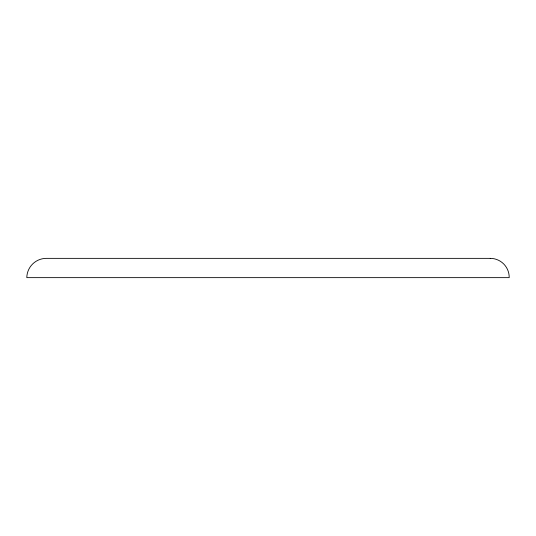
<?xml version="1.0" encoding="UTF-8"?>
<svg xmlns="http://www.w3.org/2000/svg" width="536" height="536" viewBox="0 0 536 536"><rect width="100%" height="100%" fill="white"/><g stroke="black" fill="none" stroke-linecap="round" stroke-linejoin="round"><path stroke-width="0.8" d="M490.239 258.359L46.384 258.359A19.584 19.584 0 0 0 26.8 277.641L509.2 277.641A18.961 18.961 0 0 0 490.239 258.359"/></g></svg>
